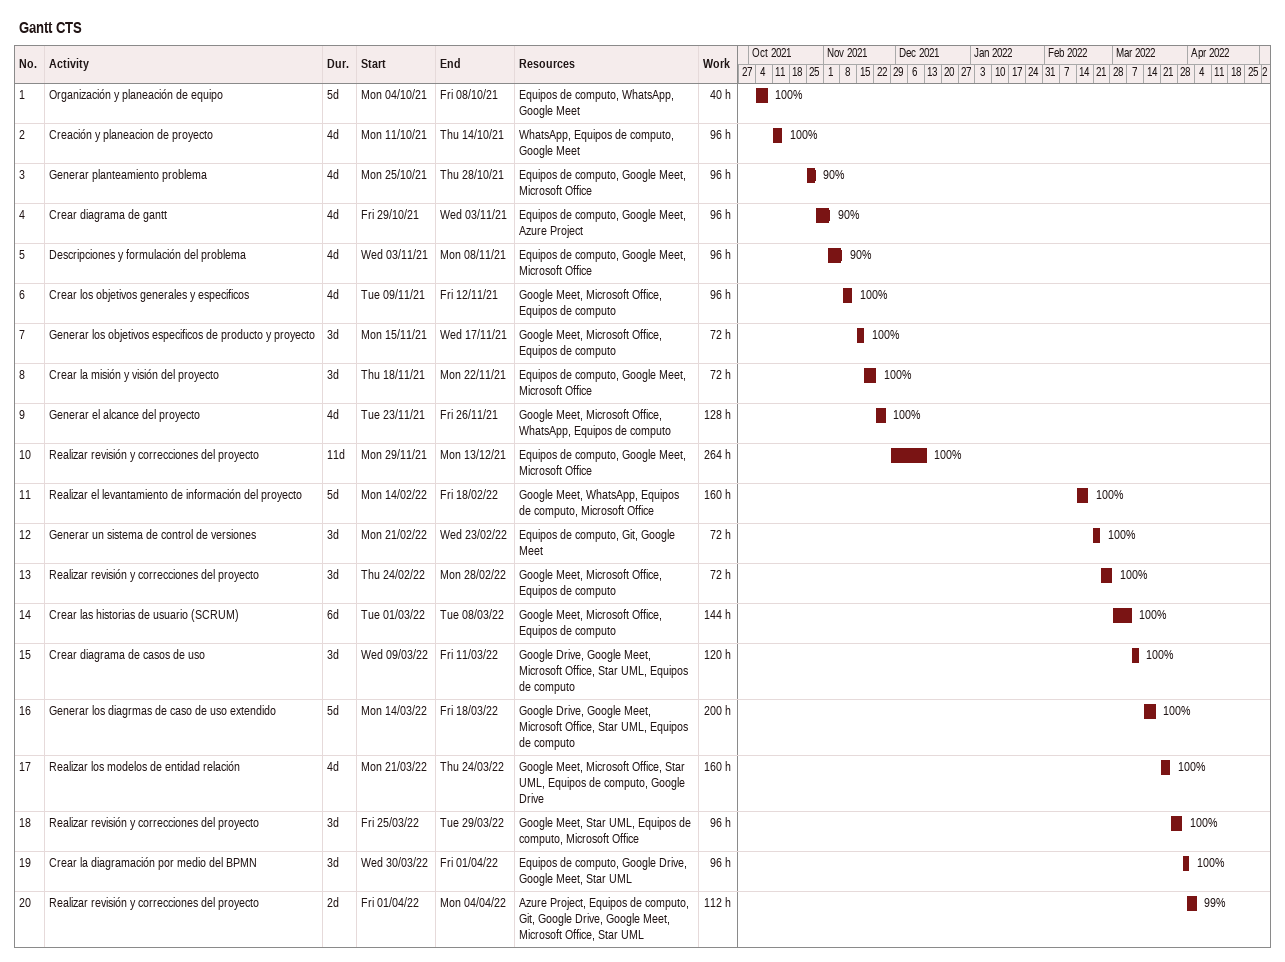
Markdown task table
Gantt CTS

| ID | Task | Duration | Start | Finish | Resources | % complete | Work (h) |
|---|---|---|---|---|---|---|---|
| 1 | Organización y planeación de equipo | 5d | 2021-10-04 | 2021-10-08 | Equipos de computo, WhatsApp, Google Meet | 100 | 40 |
| 2 | Creación y planeacion de proyecto | 4d | 2021-10-11 | 2021-10-14 | WhatsApp, Equipos de computo, Google Meet | 100 | 96 |
| 3 | Generar planteamiento problema | 4d | 2021-10-25 | 2021-10-28 | Equipos de computo, Google Meet, Microsoft Office | 90 | 96 |
| 4 | Crear diagrama de gantt | 4d | 2021-10-29 | 2021-11-03 | Equipos de computo, Google Meet, Azure Project | 90 | 96 |
| 5 | Descripciones y formulación del problema | 4d | 2021-11-03 | 2021-11-08 | Equipos de computo, Google Meet, Microsoft Office | 90 | 96 |
| 6 | Crear los objetivos generales y especificos | 4d | 2021-11-09 | 2021-11-12 | Google Meet, Microsoft Office, Equipos de computo | 100 | 96 |
| 7 | Generar los objetivos especificos de producto y proyecto | 3d | 2021-11-15 | 2021-11-17 | Google Meet, Microsoft Office, Equipos de computo | 100 | 72 |
| 8 | Crear la misión y visión del proyecto | 3d | 2021-11-18 | 2021-11-22 | Equipos de computo, Google Meet, Microsoft Office | 100 | 72 |
| 9 | Generar el alcance del proyecto | 4d | 2021-11-23 | 2021-11-26 | Google Meet, Microsoft Office, WhatsApp, Equipos de computo | 100 | 128 |
| 10 | Realizar revisión y correcciones del proyecto | 11d | 2021-11-29 | 2021-12-13 | Equipos de computo, Google Meet, Microsoft Office | 100 | 264 |
| 11 | Realizar el levantamiento de información del proyecto | 5d | 2022-02-14 | 2022-02-18 | Google Meet, WhatsApp, Equipos de computo, Microsoft Office | 100 | 160 |
| 12 | Generar un sistema de control de versiones | 3d | 2022-02-21 | 2022-02-23 | Equipos de computo, Git, Google Meet | 100 | 72 |
| 13 | Realizar revisión y correcciones del proyecto | 3d | 2022-02-24 | 2022-02-28 | Google Meet, Microsoft Office, Equipos de computo | 100 | 72 |
| 14 | Crear las historias de usuario (SCRUM) | 6d | 2022-03-01 | 2022-03-08 | Google Meet, Microsoft Office, Equipos de computo | 100 | 144 |
| 15 | Crear diagrama de casos de uso | 3d | 2022-03-09 | 2022-03-11 | Google Drive, Google Meet, Microsoft Office, Star UML, Equipos de computo | 100 | 120 |
| 16 | Generar los diagrmas de caso de uso extendido | 5d | 2022-03-14 | 2022-03-18 | Google Drive, Google Meet, Microsoft Office, Star UML, Equipos de computo | 100 | 200 |
| 17 | Realizar los modelos de entidad relación | 4d | 2022-03-21 | 2022-03-24 | Google Meet, Microsoft Office, Star UML, Equipos de computo, Google Drive | 100 | 160 |
| 18 | Realizar revisión y correcciones del proyecto | 3d | 2022-03-25 | 2022-03-29 | Google Meet, Star UML, Equipos de computo, Microsoft Office | 100 | 96 |
| 19 | Crear la diagramación por medio del BPMN | 3d | 2022-03-30 | 2022-04-01 | Equipos de computo, Google Drive, Google Meet, Star UML | 100 | 96 |
| 20 | Realizar revisión y correcciones del proyecto | 2d | 2022-04-01 | 2022-04-04 | Azure Project, Equipos de computo, Git, Google Drive, Google Meet, Microsoft Office, Star UML | 99 | 112 |
